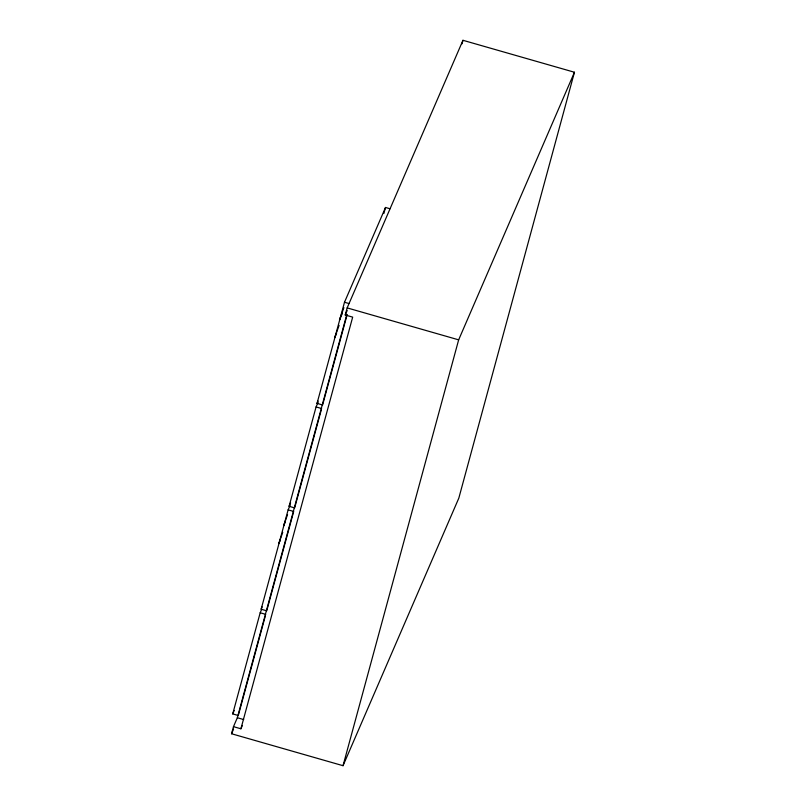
<?xml version="1.0" encoding="UTF-8"?>
<svg xmlns="http://www.w3.org/2000/svg" width="806" height="806" viewBox="0 0 806 806"><rect width="100%" height="100%" fill="white"/><g stroke="black" fill="none" stroke-linecap="round" stroke-linejoin="round"><path stroke-width="1.21" d="M265.436 615.572L238.294 715.506L232.722 713.904L260.187 612.772L261.688 609.296M288.125 509.855L293.696 511.447L266.726 610.817L261.144 609.215L288.125 509.855L290.13 505.231M321.312 409.75L294.664 507.901L289.092 506.309L316.073 406.939L318.068 402.315M347.124 314.683L322.601 404.985L317.03 403.393L344.494 302.25L385.51 207.474L389.963 208.754M233.478 726.659L240.903 728.785L352.675 317.131L345.24 314.995L347.164 307.902L462.966 40.3L574.456 72.248L458.836 498.098L343.034 765.7L231.544 733.752L233.478 726.659L237.337 717.733L346.792 314.572M383.868 213.499L385.51 207.474M462.009 43.846L462.966 40.3M343.034 765.7L458.654 339.85L574.456 72.248M343.91 307.64L339.477 320.012L342.369 313.322M339.094 325.382L334.661 337.754L336.586 333.291M345.24 314.995L347.174 310.532M317.03 403.393L318.027 401.076M289.092 506.309L290.593 502.833M287.551 514.591L283.591 525.844L285.042 522.5M282.735 532.333L278.775 543.587L280.226 540.242M261.144 609.215L262.151 606.908M232.722 713.904L234.224 710.439M231.544 733.752L233.539 729.138M240.903 728.785L242.354 725.44M344.494 302.25L348.948 303.53M347.164 307.902L458.654 339.85M316.073 406.939L321.644 408.531M260.187 612.772L265.758 614.363M237.337 717.733L243.704 719.557"/></g></svg>
